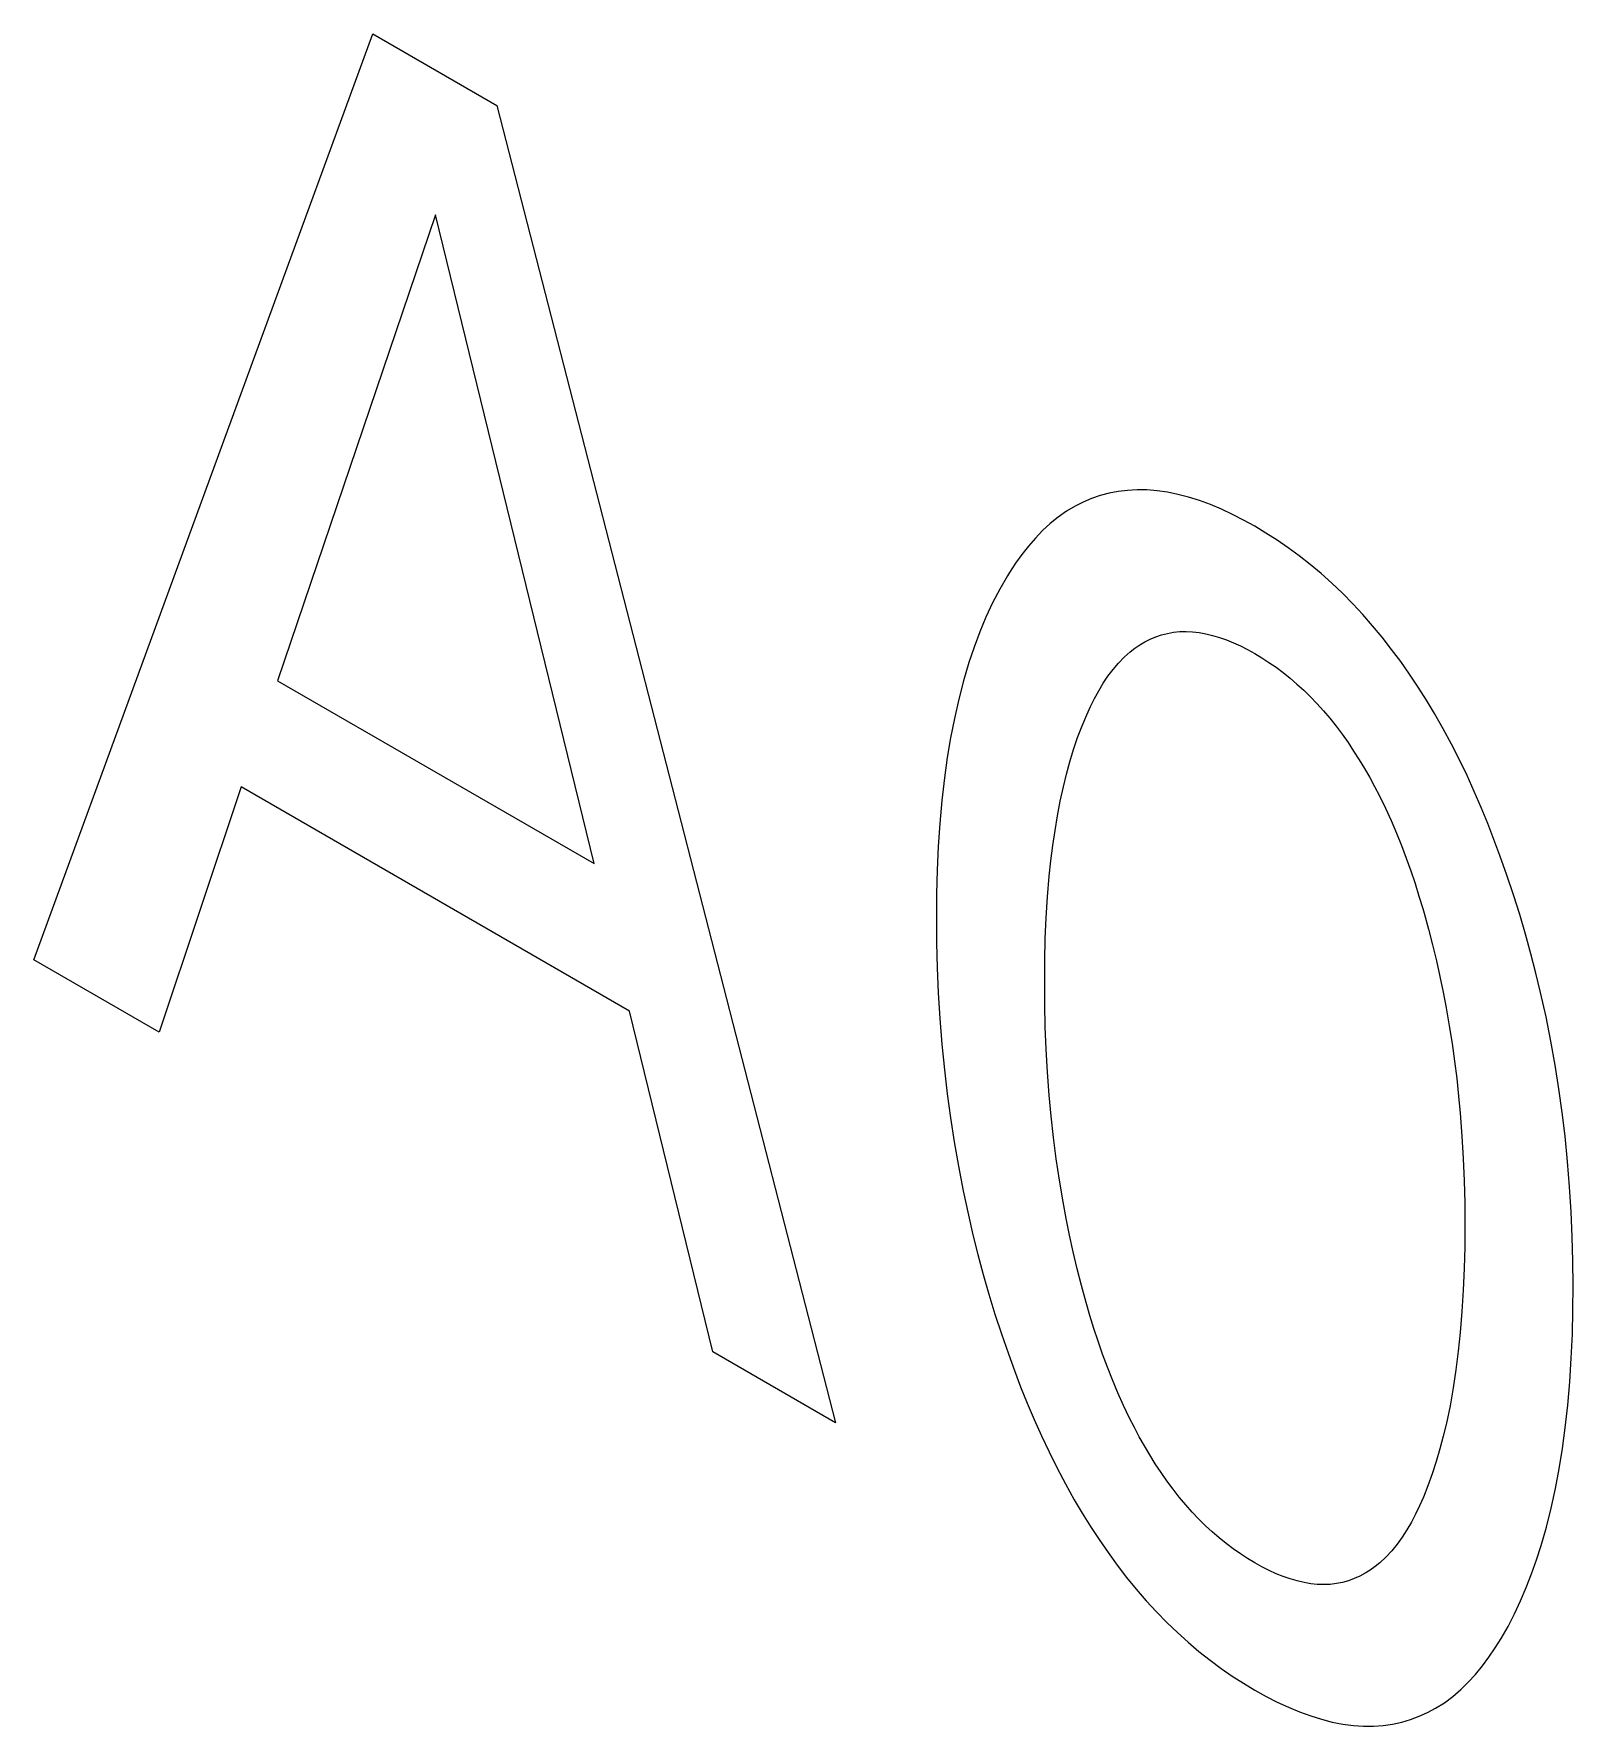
# Model space of a CAD drawing. Extents: x 0 to 420, y 0 to 297.
# Drawn here: x 180.822 to 182.726, y 148.398 to 150.492 of the extents above; entities that cross this region are included whole.
import ezdxf

# ---------------------------------------------------------------- set-up
doc = ezdxf.new("R2010")
doc.units = 0
doc.header["$LTSCALE"] = 23.1
doc.layers.add('40000_ISO', color=7, linetype='CONTINUOUS')

msp = doc.modelspace()

# ---------------------------------------------------------------- linework, layer by layer
at = {"layer": '40000_ISO', "color": 7, "linetype": 'CONTINUOUS'}
for p, q in [((180.8218, 149.346), (181.2411, 150.492)), ((181.2411, 150.492), (181.3946, 150.4034)), ((181.3946, 150.4034), (181.8139, 148.7732)), ((181.3186, 150.2682), (181.1231, 149.6915)), ((181.5149, 149.4653), (181.3186, 150.2682)), ((182.1521, 149.9235), (182.1412, 149.9206)), ((182.1634, 149.9257), (182.1521, 149.9235)), ((182.175, 149.9271), (182.1634, 149.9257)), ((182.1869, 149.9277), (182.175, 149.9271)), ((182.1991, 149.9276), (182.1869, 149.9277)), ((182.2115, 149.9266), (182.1991, 149.9276)), ((182.2243, 149.9248), (182.2115, 149.9266)), ((182.2373, 149.9221), (182.2243, 149.9248)), ((182.1103, 149.9076), (182.0995, 149.9012)), ((182.1203, 149.9126), (182.1103, 149.9076)), ((182.1305, 149.9169), (182.1203, 149.9126)), ((182.1412, 149.9206), (182.1305, 149.9169)), ((182.2506, 149.9187), (182.2373, 149.9221)), ((182.264, 149.9144), (182.2506, 149.9187)), ((182.2775, 149.9094), (182.264, 149.9144)), ((182.2911, 149.9037), (182.2775, 149.9094)), ((182.3049, 149.8973), (182.2911, 149.9037)), ((182.0793, 149.886), (182.0699, 149.8774)), ((182.0892, 149.894), (182.0793, 149.886)), ((182.0995, 149.9012), (182.0892, 149.894)), ((182.3186, 149.8903), (182.3049, 149.8973)), ((182.3324, 149.8826), (182.3186, 149.8903)), ((182.3463, 149.8743), (182.3324, 149.8826)), ((182.061, 149.8681), (182.0524, 149.8582)), ((182.0699, 149.8774), (182.061, 149.8681)), ((182.3601, 149.8655), (182.3463, 149.8743)), ((182.3738, 149.856), (182.3601, 149.8655)), ((182.0442, 149.8478), (182.0364, 149.8369)), ((182.0524, 149.8582), (182.0442, 149.8478)), ((182.3875, 149.8459), (182.3738, 149.856)), ((182.4011, 149.8353), (182.3875, 149.8459)), ((182.0263, 149.8213), (182.0169, 149.8049)), ((182.029, 149.8256), (182.0263, 149.8213)), ((182.0364, 149.8369), (182.029, 149.8256)), ((182.4145, 149.8241), (182.4011, 149.8353)), ((182.4277, 149.8122), (182.4145, 149.8241)), ((182.0169, 149.8049), (182.008, 149.7879)), ((182.4408, 149.7998), (182.4277, 149.8122)), ((182.4537, 149.7868), (182.4408, 149.7998)), ((182.008, 149.7879), (181.9998, 149.7703)), ((182.4661, 149.7734), (182.4537, 149.7868)), ((181.9998, 149.7703), (181.9922, 149.7521)), ((182.4783, 149.7595), (182.4661, 149.7734)), ((182.4901, 149.7452), (182.4783, 149.7595)), ((181.9922, 149.7521), (181.9852, 149.7332)), ((182.1841, 149.7317), (182.1902, 149.7359)), ((182.1902, 149.7359), (182.1966, 149.7397)), ((182.1966, 149.7397), (182.2032, 149.743)), ((182.2032, 149.743), (182.21, 149.7459)), ((182.21, 149.7459), (182.2171, 149.7483)), ((182.2171, 149.7483), (182.2243, 149.7501)), ((182.2243, 149.7501), (182.2319, 149.7515)), ((182.2319, 149.7515), (182.2396, 149.7523)), ((182.2396, 149.7523), (182.2475, 149.7525)), ((182.2475, 149.7525), (182.2555, 149.7521)), ((182.2555, 149.7521), (182.2636, 149.7511)), ((182.2636, 149.7511), (182.2718, 149.7496)), ((182.2718, 149.7496), (182.2802, 149.7476)), ((182.2802, 149.7476), (182.2887, 149.7451)), ((182.2887, 149.7451), (182.2974, 149.742)), ((182.2974, 149.742), (182.3061, 149.7385)), ((182.3061, 149.7385), (182.3148, 149.7345)), ((182.3148, 149.7345), (182.3236, 149.7301)), ((182.5017, 149.7303), (182.4901, 149.7452)), ((181.9787, 149.7139), (181.9721, 149.6915)), ((181.9852, 149.7332), (181.9787, 149.7139)), ((182.1571, 149.7054), (182.1637, 149.7133)), ((182.1637, 149.7133), (182.1708, 149.7205)), ((182.1708, 149.7205), (182.1783, 149.7272)), ((182.1783, 149.7272), (182.1841, 149.7317)), ((182.3236, 149.7301), (182.3324, 149.7252)), ((182.3324, 149.7252), (182.3412, 149.7199)), ((182.3412, 149.7199), (182.35, 149.7142)), ((182.35, 149.7142), (182.3588, 149.7081)), ((182.513, 149.7151), (182.5017, 149.7303)), ((182.524, 149.6995), (182.513, 149.7151)), ((182.1449, 149.6883), (182.1508, 149.6971)), ((182.1508, 149.6971), (182.1571, 149.7054)), ((182.3588, 149.7081), (182.3675, 149.7016)), ((182.3675, 149.7016), (182.3761, 149.6946)), ((182.3761, 149.6946), (182.3846, 149.6873)), ((182.5346, 149.6836), (182.524, 149.6995)), ((181.1231, 149.6915), (181.5149, 149.4653)), ((181.9721, 149.6915), (181.9661, 149.6685)), ((182.1342, 149.6695), (182.1394, 149.6791)), ((182.1394, 149.6791), (182.1449, 149.6883)), ((182.3846, 149.6873), (182.393, 149.6797)), ((182.393, 149.6797), (182.4013, 149.6716)), ((182.4013, 149.6716), (182.4094, 149.6632)), ((182.5449, 149.6674), (182.5346, 149.6836)), ((181.9661, 149.6685), (181.9608, 149.6449)), ((182.1246, 149.6494), (182.1293, 149.6596)), ((182.1293, 149.6596), (182.1342, 149.6695)), ((182.4094, 149.6632), (182.4173, 149.6544)), ((182.4173, 149.6544), (182.4253, 149.6451)), ((182.5548, 149.651), (182.5449, 149.6674)), ((182.5656, 149.6321), (182.5548, 149.651)), ((181.9608, 149.6449), (181.9561, 149.6208)), ((182.1133, 149.6211), (182.1188, 149.6355)), ((182.1188, 149.6355), (182.1246, 149.6494)), ((182.4253, 149.6451), (182.433, 149.6354)), ((182.433, 149.6354), (182.4405, 149.6253)), ((182.5759, 149.613), (182.5656, 149.6321)), ((181.9561, 149.6208), (181.952, 149.5963)), ((182.1083, 149.6063), (182.1133, 149.6211)), ((182.4405, 149.6253), (182.4478, 149.615)), ((182.4478, 149.615), (182.4548, 149.6045)), ((182.5857, 149.5936), (182.5759, 149.613)), ((181.952, 149.5963), (181.9485, 149.5713)), ((182.0995, 149.5758), (182.1037, 149.5912)), ((182.1037, 149.5912), (182.1083, 149.6063)), ((182.4548, 149.6045), (182.4617, 149.5937)), ((182.4617, 149.5937), (182.4683, 149.5828)), ((182.5951, 149.5742), (182.5857, 149.5936)), ((181.9485, 149.5713), (181.9454, 149.5434)), ((182.0956, 149.56), (182.0995, 149.5758)), ((182.4683, 149.5828), (182.4746, 149.5717)), ((182.4746, 149.5717), (182.4807, 149.5605)), ((182.604, 149.5545), (182.5951, 149.5742)), ((181.0782, 149.56), (180.9768, 149.2565)), ((181.559, 149.2824), (181.0782, 149.56)), ((182.0918, 149.5424), (182.0956, 149.56)), ((182.4807, 149.5605), (182.4866, 149.5492)), ((182.4866, 149.5492), (182.4941, 149.5339)), ((182.6126, 149.5348), (182.604, 149.5545)), ((181.9454, 149.5434), (181.9428, 149.515)), ((182.0883, 149.5244), (182.0918, 149.5424)), ((182.4941, 149.5339), (182.5011, 149.5185)), ((182.6207, 149.515), (182.6126, 149.5348)), ((181.9428, 149.515), (181.9409, 149.4863)), ((182.0826, 149.4876), (182.0853, 149.5062)), ((182.0853, 149.5062), (182.0883, 149.5244)), ((182.5011, 149.5185), (182.5078, 149.503)), ((182.6284, 149.4951), (182.6207, 149.515)), ((181.9409, 149.4863), (181.9395, 149.4571)), ((182.0802, 149.4688), (182.0826, 149.4876)), ((182.5078, 149.503), (182.514, 149.4874)), ((182.514, 149.4874), (182.5199, 149.4718)), ((182.6358, 149.4753), (182.6284, 149.4951)), ((182.0782, 149.4497), (182.0802, 149.4688)), ((182.5199, 149.4718), (182.5254, 149.4562)), ((182.6445, 149.4509), (182.6358, 149.4753)), ((181.9395, 149.4571), (181.9388, 149.4276)), ((182.0761, 149.4241), (182.0782, 149.4497)), ((182.5254, 149.4562), (182.5307, 149.4406)), ((182.6526, 149.4265), (182.6445, 149.4509)), ((181.9388, 149.4276), (181.9385, 149.3978)), ((182.0745, 149.3982), (182.0761, 149.4241)), ((182.5307, 149.4406), (182.5356, 149.425)), ((182.5356, 149.425), (182.5403, 149.4095)), ((182.6602, 149.4022), (182.6526, 149.4265)), ((182.5403, 149.4095), (182.5419, 149.4039)), ((182.5419, 149.4039), (182.5473, 149.3841)), ((182.6674, 149.3779), (182.6602, 149.4022)), ((181.9385, 149.3978), (181.9387, 149.3672)), ((182.0733, 149.3719), (182.0745, 149.3982)), ((182.5473, 149.3841), (182.5524, 149.3645)), ((181.9387, 149.3672), (181.9395, 149.3363)), ((182.0727, 149.3453), (182.0733, 149.3719)), ((182.5524, 149.3645), (182.5571, 149.3449)), ((182.6741, 149.3537), (182.6674, 149.3779)), ((180.9768, 149.2565), (180.8218, 149.346)), ((181.9395, 149.3363), (181.9408, 149.3051)), ((182.0725, 149.3185), (182.0727, 149.3453)), ((182.5571, 149.3449), (182.5615, 149.3254)), ((182.6803, 149.3295), (182.6741, 149.3537)), ((182.0727, 149.291), (182.0725, 149.3185)), ((182.5615, 149.3254), (182.5655, 149.3059)), ((182.6861, 149.3055), (182.6803, 149.3295)), ((181.9408, 149.3051), (181.9427, 149.2736)), ((182.5655, 149.3059), (182.5692, 149.2866)), ((182.6928, 149.2754), (182.6861, 149.3055)), ((181.6619, 148.861), (181.559, 149.2824)), ((181.9427, 149.2736), (181.9452, 149.2419)), ((182.0733, 149.2633), (182.0727, 149.291)), ((182.5692, 149.2866), (182.5731, 149.2645)), ((182.6987, 149.2455), (182.6928, 149.2754)), ((182.0744, 149.2354), (182.0733, 149.2633)), ((182.5731, 149.2645), (182.5765, 149.2426)), ((181.9452, 149.2419), (181.9484, 149.2098)), ((182.076, 149.2072), (182.0744, 149.2354)), ((182.5765, 149.2426), (182.5796, 149.2208)), ((182.704, 149.2158), (182.6987, 149.2455)), ((182.5796, 149.2208), (182.5823, 149.1991)), ((182.7087, 149.1863), (182.704, 149.2158)), ((181.9484, 149.2098), (181.9518, 149.1803)), ((182.0782, 149.1787), (182.076, 149.2072)), ((182.5823, 149.1991), (182.5846, 149.1776)), ((181.9518, 149.1803), (181.9558, 149.1507)), ((182.0806, 149.1526), (182.0782, 149.1787)), ((182.5846, 149.1776), (182.5866, 149.1562)), ((182.7128, 149.1571), (182.7087, 149.1863)), ((181.9558, 149.1507), (181.9604, 149.1208)), ((182.0835, 149.1264), (182.0806, 149.1526)), ((182.5866, 149.1562), (182.5888, 149.1281)), ((182.7163, 149.128), (182.7128, 149.1571)), ((182.5888, 149.1281), (182.5904, 149.1003)), ((182.7195, 149.0964), (182.7163, 149.128)), ((181.9604, 149.1208), (181.9657, 149.0907)), ((182.0869, 149.1), (182.0835, 149.1264)), ((181.9657, 149.0907), (181.9715, 149.0604)), ((182.0908, 149.0733), (182.0869, 149.1)), ((182.5904, 149.1003), (182.5915, 149.0727)), ((182.722, 149.0652), (182.7195, 149.0964)), ((182.0953, 149.0465), (182.0908, 149.0733)), ((182.5915, 149.0727), (182.5922, 149.0454)), ((182.724, 149.0342), (182.722, 149.0652)), ((181.9715, 149.0604), (181.9781, 149.03)), ((182.0991, 149.026), (182.0953, 149.0465)), ((182.5922, 149.0454), (182.5924, 149.0183)), ((181.9781, 149.03), (181.9837, 149.0057)), ((182.1033, 149.0053), (182.0991, 149.026)), ((182.7253, 149.0035), (182.724, 149.0342)), ((181.9837, 149.0057), (181.9899, 148.9813)), ((182.1078, 148.9846), (182.1033, 149.0053)), ((182.5924, 149.0183), (182.5922, 148.9911)), ((182.7261, 148.9731), (182.7253, 149.0035)), ((181.9899, 148.9813), (181.9965, 148.9569)), ((182.1128, 148.9638), (182.1078, 148.9846)), ((182.5922, 148.9911), (182.5915, 148.9641)), ((182.1181, 148.9429), (182.1128, 148.9638)), ((182.5915, 148.9641), (182.5904, 148.9375)), ((182.7264, 148.9429), (182.7261, 148.9731)), ((181.9965, 148.9569), (182.0035, 148.9323)), ((182.1239, 148.9219), (182.1181, 148.9429)), ((182.7261, 148.9127), (182.7264, 148.9429)), ((182.0035, 148.9323), (182.011, 148.9078)), ((182.1285, 148.906), (182.1239, 148.9219)), ((182.5904, 148.9375), (182.5888, 148.9111)), ((182.011, 148.9078), (182.019, 148.8831)), ((182.1334, 148.89), (182.1285, 148.906)), ((182.5888, 148.9111), (182.5867, 148.8851)), ((182.7254, 148.8827), (182.7261, 148.9127)), ((182.019, 148.8831), (182.0276, 148.8585)), ((182.1386, 148.8741), (182.1334, 148.89)), ((182.5867, 148.8851), (182.5843, 148.8619)), ((182.724, 148.8532), (182.7254, 148.8827)), ((181.8139, 148.7732), (181.6619, 148.861)), ((182.0276, 148.8585), (182.035, 148.8381)), ((182.1442, 148.8581), (182.1386, 148.8741)), ((182.1501, 148.8421), (182.1442, 148.8581)), ((182.5843, 148.8619), (182.5814, 148.8389)), ((182.035, 148.8381), (182.0427, 148.8178)), ((182.1563, 148.8262), (182.1501, 148.8421)), ((182.5814, 148.8389), (182.578, 148.8164)), ((182.7221, 148.8239), (182.724, 148.8532)), ((182.0427, 148.8178), (182.0509, 148.7974)), ((182.163, 148.8103), (182.1563, 148.8262)), ((182.578, 148.8164), (182.574, 148.7943)), ((182.7196, 148.7951), (182.7221, 148.8239)), ((182.0509, 148.7974), (182.0594, 148.7772)), ((182.1701, 148.7945), (182.163, 148.8103)), ((182.1776, 148.7788), (182.1701, 148.7945)), ((182.574, 148.7943), (182.5695, 148.7727)), ((182.7165, 148.7668), (182.7196, 148.7951)), ((182.0594, 148.7772), (182.0684, 148.7571)), ((182.1835, 148.7673), (182.1776, 148.7788)), ((182.5695, 148.7727), (182.5657, 148.7566)), ((182.0684, 148.7571), (182.0779, 148.7371)), ((182.1896, 148.7559), (182.1835, 148.7673)), ((182.1959, 148.7446), (182.1896, 148.7559)), ((182.5657, 148.7566), (182.5616, 148.7408)), ((182.713, 148.7413), (182.7165, 148.7668)), ((182.0779, 148.7371), (182.0878, 148.7172)), ((182.2025, 148.7334), (182.1959, 148.7446)), ((182.2094, 148.7225), (182.2025, 148.7334)), ((182.5616, 148.7408), (182.557, 148.7253)), ((182.709, 148.7163), (182.713, 148.7413)), ((182.0878, 148.7172), (182.0982, 148.6975)), ((182.2165, 148.7117), (182.2094, 148.7225)), ((182.2238, 148.7012), (182.2165, 148.7117)), ((182.5521, 148.7102), (182.5467, 148.6954)), ((182.557, 148.7253), (182.5521, 148.7102)), ((182.7044, 148.6917), (182.709, 148.7163)), ((182.0982, 148.6975), (182.1091, 148.678)), ((182.2313, 148.691), (182.2238, 148.7012)), ((182.2391, 148.681), (182.2313, 148.691)), ((182.5467, 148.6954), (182.541, 148.6811)), ((182.6992, 148.6677), (182.7044, 148.6917)), ((182.1091, 148.678), (182.119, 148.6613)), ((182.2471, 148.6715), (182.2391, 148.681)), ((182.2551, 148.6626), (182.2471, 148.6715)), ((182.5363, 148.6705), (182.5314, 148.6602)), ((182.541, 148.6811), (182.5363, 148.6705)), ((182.6933, 148.6442), (182.6992, 148.6677)), ((182.119, 148.6613), (182.1293, 148.6448)), ((182.2632, 148.654), (182.2551, 148.6626)), ((182.2715, 148.6459), (182.2632, 148.654)), ((182.2799, 148.6381), (182.2715, 148.6459)), ((182.5262, 148.6503), (182.5207, 148.6407)), ((182.5314, 148.6602), (182.5262, 148.6503)), ((182.1293, 148.6448), (182.1399, 148.6286)), ((182.1399, 148.6286), (182.1509, 148.6126)), ((182.2885, 148.6307), (182.2799, 148.6381)), ((182.2971, 148.6237), (182.2885, 148.6307)), ((182.5148, 148.6316), (182.5085, 148.6229)), ((182.5207, 148.6407), (182.5148, 148.6316)), ((182.6868, 148.6213), (182.6933, 148.6442)), ((182.1509, 148.6126), (182.1623, 148.5971)), ((182.3059, 148.6171), (182.2971, 148.6237)), ((182.3147, 148.6109), (182.3059, 148.6171)), ((182.3235, 148.6052), (182.3147, 148.6109)), ((182.3324, 148.5998), (182.3235, 148.6052)), ((182.4948, 148.6071), (182.4872, 148.6001)), ((182.5019, 148.6147), (182.4948, 148.6071)), ((182.5085, 148.6229), (182.5019, 148.6147)), ((182.675, 148.5861), (182.6811, 148.6035)), ((182.6811, 148.6035), (182.6868, 148.6213)), ((182.1623, 148.5971), (182.1739, 148.5819)), ((182.3413, 148.5949), (182.3324, 148.5998)), ((182.3501, 148.5905), (182.3413, 148.5949)), ((182.359, 148.5865), (182.3501, 148.5905)), ((182.3677, 148.583), (182.359, 148.5865)), ((182.3764, 148.58), (182.3677, 148.583)), ((182.4623, 148.5834), (182.4555, 148.5804)), ((182.4689, 148.587), (182.4623, 148.5834)), ((182.4753, 148.5909), (182.4689, 148.587)), ((182.4814, 148.5953), (182.4753, 148.5909)), ((182.4872, 148.6001), (182.4814, 148.5953)), ((182.6684, 148.5692), (182.675, 148.5861)), ((182.1739, 148.5819), (182.1859, 148.5672)), ((182.1859, 148.5672), (182.1982, 148.553)), ((182.3849, 148.5775), (182.3764, 148.58)), ((182.3934, 148.5755), (182.3849, 148.5775)), ((182.4016, 148.5741), (182.3934, 148.5755)), ((182.4098, 148.5733), (182.4016, 148.5741)), ((182.4177, 148.573), (182.4098, 148.5733)), ((182.4257, 148.5733), (182.4177, 148.573)), ((182.4335, 148.5742), (182.4257, 148.5733)), ((182.4411, 148.5757), (182.4335, 148.5742)), ((182.4484, 148.5778), (182.4411, 148.5757)), ((182.4555, 148.5804), (182.4484, 148.5778)), ((182.6613, 148.5528), (182.6684, 148.5692)), ((182.1982, 148.553), (182.2107, 148.5394)), ((182.6538, 148.5368), (182.6613, 148.5528)), ((182.2107, 148.5394), (182.2236, 148.5262)), ((182.2236, 148.5262), (182.2367, 148.5136)), ((182.6373, 148.5064), (182.6458, 148.5213)), ((182.6458, 148.5213), (182.6538, 148.5368)), ((182.2367, 148.5136), (182.25, 148.5016)), ((182.25, 148.5016), (182.2634, 148.4902)), ((182.6299, 148.4946), (182.6373, 148.5064)), ((182.2634, 148.4902), (182.2771, 148.4795)), ((182.2771, 148.4795), (182.2908, 148.4693)), ((182.6141, 148.4723), (182.6222, 148.4832)), ((182.6222, 148.4832), (182.6299, 148.4946)), ((182.2908, 148.4693), (182.3046, 148.4597)), ((182.3046, 148.4597), (182.3185, 148.4508)), ((182.5966, 148.4521), (182.6055, 148.4619)), ((182.6055, 148.4619), (182.6141, 148.4723)), ((182.3185, 148.4508), (182.3324, 148.4424)), ((182.3324, 148.4424), (182.3464, 148.4347)), ((182.5773, 148.4345), (182.5872, 148.443)), ((182.5872, 148.443), (182.5966, 148.4521)), ((182.3464, 148.4347), (182.3603, 148.4276)), ((182.3603, 148.4276), (182.3741, 148.4211)), ((182.3741, 148.4211), (182.3879, 148.4154)), ((182.3879, 148.4154), (182.4016, 148.4105)), ((182.5462, 148.4146), (182.5561, 148.42)), ((182.5561, 148.42), (182.567, 148.4268)), ((182.567, 148.4268), (182.5773, 148.4345)), ((182.4016, 148.4105), (182.4151, 148.4063)), ((182.4151, 148.4063), (182.4284, 148.4029)), ((182.4284, 148.4029), (182.4416, 148.4003)), ((182.4416, 148.4003), (182.4545, 148.3986)), ((182.4545, 148.3986), (182.467, 148.3978)), ((182.467, 148.3978), (182.4793, 148.3979)), ((182.4793, 148.3979), (182.4912, 148.3987)), ((182.4912, 148.3987), (182.5029, 148.4004)), ((182.5029, 148.4004), (182.5143, 148.4029)), ((182.5143, 148.4029), (182.5253, 148.4061)), ((182.5253, 148.4061), (182.5359, 148.41)), ((182.5359, 148.41), (182.5462, 148.4146))]:
    msp.add_line(p, q, dxfattribs=at)

doc.saveas('drawing.dxf')
